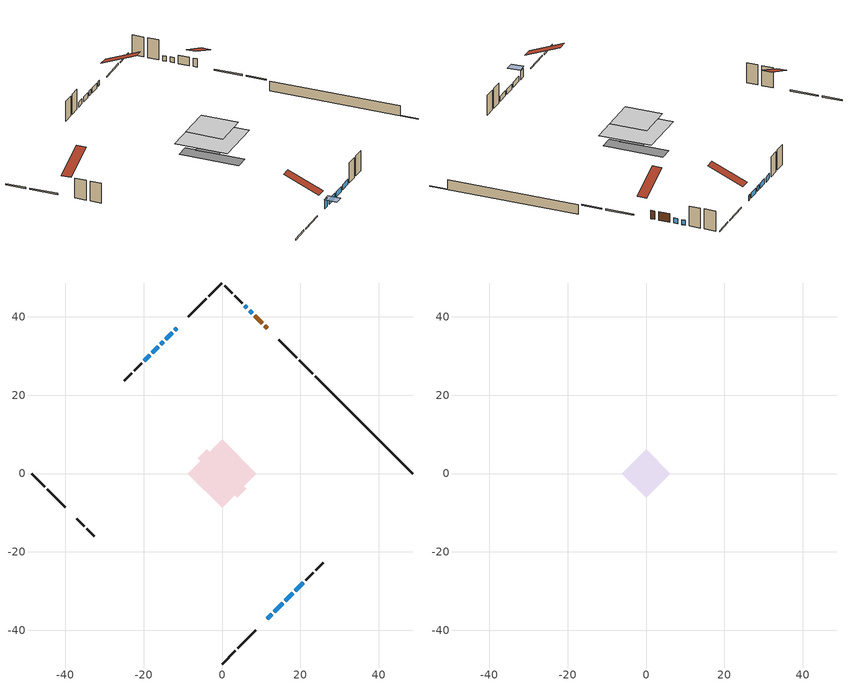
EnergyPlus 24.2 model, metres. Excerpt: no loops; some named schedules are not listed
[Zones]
conditioned space
 floor outside (Floor1 construction): -3.79,0 0,3.79 3.79,0 0,-3.79 z1.22
 floor adiabatic (AdiabaticFloorConstruction): -8.75,0 0,8.75 8.75,0 0,-8.75 z3.66
 floor foundation (Slab1 construction): -6.22,3.85 -3.85,6.22 6.22,-3.85 3.85,-6.22 z-1.16
 wall outside (RimJoist1 construction): 0,-48.65 3.35,-45.3 / -48.65,0 -45.3,-3.35 / 0,48.65 -3.35,45.3 / 23.12,25.53 19.77,28.88 z1.22:1.52
 wall outside (RimJoist2 construction): 4,-44.64 8.67,-39.98 / -44.64,-4 -39.98,-8.67 / -4,44.64 -8.67,39.98 / 19.11,29.53 14.45,34.2 z1.22:1.52
 wall outside (AdiabaticWallConstruction 1): 11.53,37.12 10.91,37.74 / 10.25,38.4 8.39,40.26 z1.22:3.25
 wall outside (AdiabaticWallConstruction): -11.59,37.06 -12.02,36.62 / -12.68,35.97 -14.34,34.3 / -15,33.65 -15.59,33.05 / 7.73,40.92 7.04,41.61 / -16.25,32.4 -17.83,30.82 / -18.49,30.16 -19.83,28.81 / 13.32,-35.32 15.55,-33.09 / 16.21,-32.44 18.08,-30.57 / 18.74,-29.91 20.73,-27.92 / 6.38,42.27 5.77,42.88 z1.22:2.44; 11.59,-37.06 12.67,-35.98 z1.22:3.3
 wall outside (Wall1 construction): 21.39,-27.26 23.27,-25.38 / -37.06,-11.59 -35.17,-13.47 / -20.49,28.16 -22.37,26.27 / 5.11,43.54 3.23,45.42 z1.22:6.1
 wall outside (Wall2 construction): 23.93,-24.72 25.84,-22.81 / -34.52,-14.13 -32.6,-16.04 / -23.03,25.62 -24.94,23.7 / 2.57,46.08 0.66,47.99 z1.22:6.1
 wall foundation (FoundationWall1 construction): 23.77,24.87,-1.16 23.77,24.87,1.22 45.63,3.02,1.22 45.63,3.02,-1.06 48.65,0,-1.06 48.65,0,-1.16
 window (WindowConstruction): -11.59,37.06 -12.02,36.63 z1.22:2.44
 window (WindowConstruction 7): -12.68,35.97 -14.34,34.3 z1.22:2.44
 window (WindowConstruction 8): -15,33.65 -15.59,33.06 z1.22:2.44
 window (WindowConstruction 9): 11.59,-37.06 12.67,-35.98 z1.22:3.3
 window (WindowConstruction 10): 7.73,40.92 7.04,41.61 z1.22:2.44
 window (WindowConstruction 1): -16.25,32.4 -17.83,30.82 z1.22:2.44
 window (WindowConstruction 2): -18.49,30.16 -19.83,28.81 z1.22:2.44
 window (WindowConstruction 3): 13.32,-35.32 15.55,-33.09 z1.22:2.44
 window (WindowConstruction 4): 16.21,-32.44 18.08,-30.57 z1.22:2.44
 window (WindowConstruction 5): 18.74,-29.91 20.73,-27.92 z1.22:2.44
 window (WindowConstruction 6): 6.38,42.27 5.77,42.88 z1.22:2.44
 door (Door): 11.53,37.12 10.91,37.74 z1.22:3.25
 door (Door 1): 10.25,38.4 8.39,40.26 z1.22:3.25
 ceiling adiabatic (AdiabaticFloorConstruction): 0,-8.75 8.75,0 0,8.75 -8.75,0 z3.66
attic - vented
 floor to conditioned space (Floor2 construction Reversed): -6.19,0 0,6.19 6.19,0 0,-6.19 z6.1
 roof outside (Roof1 construction): 10.93,-37.71,6.1 4.99,-31.77,9.6 3.38,-33.38,9.6 9.32,-39.32,6.1; -37.71,-10.93,6.1 -31.77,-4.99,9.6 -33.38,-3.38,9.6 -39.32,-9.32,6.1; -10.93,37.71,6.1 -4.99,31.77,9.6 -3.38,33.38,9.6 -9.32,39.32,6.1; 12.18,36.46,6.1 6.24,30.52,9.6 7.85,28.91,9.6 13.79,34.85,6.1
shading: 12.88,-35.77 11.38,-37.27 13.54,-39.43 15.04,-37.93 z3.6
[Building]
Building 1: Terrain=Suburbs
[Site:Location]
Montreal Intl AP_QC: Latitude {deg}=45.47; Longitude {deg}=-73.74; Time Zone {hr}=-5; Elevation {m}=36; Keep Site Location Information=Yes
[Site:GroundTemperature:Shallow]
2.07863, -0.316383, -0.508184, 0.628371, 5.19101, 9.73239, 13.6695, 16.1636, 16.3755, 14.347, 10.5102, 6.10817
[Site:WaterMainsTemperature]
Calculation Method=Schedule; Temperature Schedule=mains temperature schedule
[Material] Roughness=Rough; Thermal Absorptance=0.9
Name | Thickness {m} | Conductivity {W/m-K} | Density {kg/m3} | Specific Heat {J/kg-K} | Solar Absorptance | Visible Absorptance
asphalt or fiberglass shingles | 0.00635 | 0.162714 | 1121.4 | 1465.45 | 0.4 | 0.4
ceiling loosefill ins | 0.169333 | 0.0480833 | 16.02 | 1046.75 | 0.7 | 0.7
ceiling stud and cavity | 0.1397 | 0.515167 | 65.682 | 1177.47 | 0.7 | 0.7
concrete 4.0 in. | 0.1016 | 1.803125 | 2242.8 | 837.4 | 0.7 | 0.7
concrete 8.0 in. | 0.2032 | 1.803125 | 2242.8 | 837.4 | 0.7 | 0.7
door material | 0.04445 | 0.053851 | 512.64 | 1214.23 | 0.7 | 0.7
door material 1 | 0.04445 | 0.188738 | 512.64 | 1214.23 | 0.7 | 0.7
exterior vertical ins | 0.0457286 | 0.029427 | 32.04 | 1214.23 | 0.7 | 0.7
floor covering | 0.0127 | 0.0433444 | 54.468 | 1339.84 | 0.6 | 0.6
floor rigid ins | 0.103632 | 0.029427 | 32.04 | 1214.23 | 0.7 | 0.7
floor rigid ins 1; wall rigid ins 1 | 0.512978 | 0.029427 | 32.04 | 1214.23 | 0.7 | 0.7
floor stud and cavity | 0.1397 | 0.15957 | 92.3553 | 1139.71 | 0.7 | 0.7
floor stud and cavity 1 | 0.1397 | 1.75129 | 37.0049 | 1207.88 | 0.7 | 0.7
furniture material conditioned space 1 | 0.1524 | 0.115458 | 640.8 | 1214.23 | 0.6 | 0.6
gypsum board | 0.0127 | 0.160291 | 801 | 837.4 | 0.6 | 0.6
gypsum board 1 | 0.0127 | 0.160291 | 801 | 837.4 | 0.7 | 0.7
osb sheathing 0.5 in. | 0.0127 | 0.115458 | 512.64 | 1214.23 | 0.7 | 0.7
osb sheathing 0.75 in. | 0.01905 | 0.115458 | 512.64 | 1214.23 | 0.7 | 0.7
osb sheathing 2.0 in. | 0.0508 | 0.115458 | 512.64 | 1214.23 | 0.7 | 0.7
rim joist rigid ins; wall rigid ins | 0.051816 | 0.029427 | 32.04 | 1214.23 | 0.7 | 0.7
rim joist stud and cavity | 0.0508 | 0.0370071 | 125.044 | 1163.47 | 0.6 | 0.6
wall stud and cavity | 0.1397 | 0.142185 | 139.0536 | 1170.24 | 0.7 | 0.7
wall stud and cavity 1 | 0.1397 | 0.139191 | 139.0536 | 1170.24 | 0.7 | 0.7
wall stud and cavity 2 | 0.0889 | 0.380278 | 52.3479 | 1209.89 | 0.7 | 0.7
wall stud and cavity 3 | 0.0889 | 0.391764 | 83.0341 | 1211.67 | 0.7 | 0.7
wood siding | 0.0254 | 0.102417 | 544.68 | 1172.36 | 0.4 | 0.4
wood siding 1; wood siding 2; wood siding 3 | 0.0254 | 0.102417 | 544.68 | 1172.36 | 0.7 | 0.7
[WindowMaterial:SimpleGlazingSystem]
Name | U-Factor {W/m2-K} | Solar Heat Gain Coefficient
WindowMaterial | 5.97666 | 0.58
WindowMaterial 1 | 3.78609 | 0.7
WindowMaterial 10 | 4.584985 | 0.66
WindowMaterial 2 | 3.85934 | 0.7
WindowMaterial 3 | 3.96949 | 0.69
WindowMaterial 4 | 3.91555 | 0.7
WindowMaterial 5 | 3.9059 | 0.7
WindowMaterial 6 | 4.34424 | 0.67
WindowMaterial 7 | 3.7594 | 0.71
WindowMaterial 8 | 5.68481 | 0.6
WindowMaterial 9 | 3.92463 | 0.7
[Construction]
AdiabaticFloorConstruction: floor stud and cavity 1, floor rigid ins 1, osb sheathing 0.75 in., floor covering
AdiabaticWallConstruction: wood siding 2, wall rigid ins 1, wall stud and cavity 2, gypsum board
AdiabaticWallConstruction 1: wood siding 3, wall rigid ins 1, wall stud and cavity 2, gypsum board
Door: door material
Door 1: door material 1
Floor1 construction: floor stud and cavity, floor rigid ins, osb sheathing 0.75 in., floor covering
Floor2 construction Reversed: gypsum board, ceiling stud and cavity, ceiling loosefill ins
FoundationWall1 construction: concrete 8.0 in., gypsum board 1
furniture construction conditioned space 1: furniture material conditioned space 1
PartitionWallConstruction: gypsum board, wall stud and cavity 3, gypsum board
RimJoist1 construction; RimJoist2 construction: wood siding 1, rim joist rigid ins, osb sheathing 2.0 in., rim joist stud and cavity
Roof1 construction: asphalt or fiberglass shingles
Slab1 construction: concrete 4.0 in.
Wall1 construction: wood siding, wall rigid ins, osb sheathing 0.5 in., wall stud and cavity, gypsum board
Wall2 construction: wood siding, wall rigid ins, osb sheathing 0.5 in., wall stud and cavity 1, gypsum board
WindowConstruction: WindowMaterial
WindowConstruction 1: WindowMaterial 1
WindowConstruction 10: WindowMaterial 10
WindowConstruction 2: WindowMaterial 2
WindowConstruction 3: WindowMaterial 3
WindowConstruction 4: WindowMaterial 4
WindowConstruction 5: WindowMaterial 5
WindowConstruction 6: WindowMaterial 6
WindowConstruction 7: WindowMaterial 7
WindowConstruction 8: WindowMaterial 8
WindowConstruction 9: WindowMaterial 9
[Zone] Multiplier=1; Part of Total Floor Area=Yes
Name | Volume {m3}
attic - vented | 42.9332
conditioned space | 529.3
[Space]
Name | Zone | Volume {m3}
attic - vented 1 | attic - vented | 42.9332
conditioned space 1 | conditioned space | 529.3
[ZoneInfiltration:EffectiveLeakageArea]
infil attic - vented 1: Zone or Space=attic - vented 1; Schedule=Always On Discrete; Effective Air Leakage Area {cm2}=3062; Stack Coefficient=0.000243559; Wind Coefficient=1.05444e-05
[ZoneMixing]
whole house fan mix: Zone or Space=attic - vented; Schedule=Always On Continuous; Design Flow Rate Calculation Method=Flow/Zone; Design Flow Rate {m3/s}=0; Source Zone or Space=conditioned space
[SurfaceProperty:ExposedFoundationPerimeter]
Slab1: Exposed Perimeter Calculation Method=TotalExposedPerimeter; Total Exposed Perimeter {m}=35.174
[InternalMass] Zone or ZoneList=conditioned space; Space or SpaceList=conditioned space 1
Name | Construction | Surface Area {m2}
furniture mass conditioned space 1 | furniture construction conditioned space 1 | 91.8598
partition wall mass | PartitionWallConstruction | 229.65
[Lights]
interior lighting: Zone or ZoneList or Space or SpaceList=conditioned space 1; Schedule=interior lighting schedule; Design Level Calculation Method=LightingLevel; Lighting Level {W}=343.2; Return Air Fraction=0; Fraction Radiant=0.6; Fraction Visible=0.2; Fraction Replaceable=1
[People]
occupants: Zone or ZoneList or Space or SpaceList=conditioned space 1; Number of People Schedule=occupants schedule; Number of People Calculation Method=People; Number of People=3; Fraction Radiant=0.314171; Sensible Heat Fraction=0.56303; Activity Level Schedule=occupants activity schedule; Carbon Dioxide Generation Rate {m3/s-W}=0; Enable ASHRAE 55 Comfort Warnings=No; Mean Radiant Temperature Calculation Type=EnclosureAveraged
[ElectricEquipment] Zone or ZoneList or Space or SpaceList=conditioned space 1; Design Level Calculation Method=EquipmentLevel
Name | Schedule | Design Level {W} | Fraction Latent | Fraction Radiant | Fraction Lost
clothes dryer | clothes dryer schedule | 140.772 | 0.015 | 0.081 | 0.85
clothes washer | clothes washer schedule | 32.1985 | 0.03 | 0.162 | 0.7
cooking range | cooking range schedule | 215.147 | 0.08 | 0.432 | 0.2
dishwasher | dishwasher schedule | 66.8632 | 0.3 | 0.18 | 0.4
fridge | fridge schedule | 72.9452 | 0 | 0.6 | 0
mech vent bath fan 0 | mech vent bath fan 0 schedule | 50.2 | 0 | 0 | 1
mech vent bath fan 1 | mech vent bath fan 1 schedule | 50.2 | 0 | 0 | 1
mech vent bath fan 2 | mech vent bath fan 2 schedule | 50.2 | 0 | 0 | 1
mech vent house fan | mech vent house fan schedule | 12.6667 | 0 | 0 | 1
mech vent house fan cfis | mech vent house fan cfis schedule | 0 | 0 | 0 | 0
mech vent range fan 0 | mech vent range fan 0 schedule | 57 | 0 | 0 | 1
misc plug loads | misc plug loads schedule | 494.7 | 0.045 | 0.513 | 0.1
whole house fan | Always On Discrete | 0 | 0 | 0 | 1
[OtherEquipment] Zone or ZoneList or Space or SpaceList=conditioned space 1; Design Level Calculation Method=EquipmentLevel
Name | Fuel Type | Schedule | Design Level {W} | Fraction Latent | Fraction Radiant | Fraction Lost
clothes dryer 1 | Electricity | clothes dryer schedule | 0 | 0.015 | 0.081 | 0.85
cooking range 1 | Electricity | cooking range schedule | 0 | 0.08 | 0.432 | 0.2
general water use latent | None | general water use schedule | 62.594 | 1 | 0 | 0
general water use sensible | None | general water use schedule | -61.6891 | 0 | 0.6 | 0
mech vent house fan latent load | None | Always On Discrete | 0 | 1 | 0 | 0
mech vent house fan sensible load | None | Always On Discrete | 0 | 0 | 0 | 0
water heater energy adjustment1 | Electricity | Always On Discrete | 0.01 | 0 | 0 | 1
[ZoneInfiltration:DesignFlowRate] Zone or ZoneList or Space or SpaceList=conditioned space 1; Schedule=Always On Discrete; Design Flow Rate Calculation Method=Flow/Zone; Design Flow Rate {m3/s}=0
infil flow; natural vent flow; whole house fan flow
[Foundation:Kiva]
Foundation Kiva 1: Initial Indoor Air Temperature {C}=18; Wall Height Above Grade {m}=1.21999; Wall Depth Below Slab {m}=0.2032; Custom Block Material Name 1=exterior vertical ins; Custom Block Depth 1 {m}=2.38; Custom Block X Position 1 {m}=0.2159; Custom Block Z Position 1 {m}=0
[Foundation:Kiva:Settings]
Soil Conductivity {W/m-K}=0.849921; Soil Density {kg/m3}=1842.3; Soil Specific Heat {J/kg-K}=418.7; Ground Solar Absorptivity=0.9; Ground Thermal Absorptivity=0.9; Ground Surface Roughness {m}=0.03; Far-Field Width {m}=40; Deep-Ground Boundary Condition=ZeroFlux; Deep-Ground Depth {m}=40; Minimum Cell Dimension {m}=0.2; Maximum Cell Growth Coefficient=3; Simulation Timestep=Timestep
[Exterior:Lights]
exterior lighting: Schedule=exterior lighting schedule; Design Level {W}=75.6
[Schedule:Constant]
Name | Hourly Value
Always On Continuous; mech vent house fan schedule; mech vent house fan cfis schedule; Always On Discrete | 1
occupants activity schedule | 117.228
fridge schedule | 0
[Schedule:Week:Daily]
interior lighting schedule Week Rule - Jan1-Jan27: interior lighting schedule day, interior lighting schedule day, interior lighting schedule day, interior lighting schedule day, interior lighting schedule day, interior lighting schedule day, interior lighting schedule day, interior lighting schedule default day, interior lighting schedule default day, interior lighting schedule default day, interior lighting schedule default day, interior lighting schedule default day
interior lighting schedule Week Rule - Jan28-Feb3: interior lighting schedule day, interior lighting schedule day, interior lighting schedule day, interior lighting schedule day, interior lighting schedule day 1, interior lighting schedule day 1, interior lighting schedule day 1, interior lighting schedule default day, interior lighting schedule default day, interior lighting schedule default day, interior lighting schedule default day, interior lighting schedule default day
interior lighting schedule Week Rule - Feb4-Feb24: interior lighting schedule day 1, interior lighting schedule day 1, interior lighting schedule day 1, interior lighting schedule day 1, interior lighting schedule day 1, interior lighting schedule day 1, interior lighting schedule day 1, interior lighting schedule default day, interior lighting schedule default day, interior lighting schedule default day, interior lighting schedule default day, interior lighting schedule default day
interior lighting schedule Week Rule - Feb25-Mar3: interior lighting schedule day 1, interior lighting schedule day 1, interior lighting schedule day 1, interior lighting schedule day 1, interior lighting schedule day 2, interior lighting schedule day 2, interior lighting schedule day 2, interior lighting schedule default day, interior lighting schedule default day, interior lighting schedule default day, interior lighting schedule default day, interior lighting schedule default day
interior lighting schedule Week Rule - Mar4-Mar31: interior lighting schedule day 2, interior lighting schedule day 2, interior lighting schedule day 2, interior lighting schedule day 2, interior lighting schedule day 2, interior lighting schedule day 2, interior lighting schedule day 2, interior lighting schedule default day, interior lighting schedule default day, interior lighting schedule default day, interior lighting schedule default day, interior lighting schedule default day
interior lighting schedule Week Rule - Apr1-Apr28: interior lighting schedule day 3, interior lighting schedule day 3, interior lighting schedule day 3, interior lighting schedule day 3, interior lighting schedule day 3, interior lighting schedule day 3, interior lighting schedule day 3, interior lighting schedule default day, interior lighting schedule default day, interior lighting schedule default day, interior lighting schedule default day, interior lighting schedule default day
interior lighting schedule Week Rule - Apr29-May5: interior lighting schedule day 3, interior lighting schedule day 3, interior lighting schedule day 4, interior lighting schedule day 4, interior lighting schedule day 4, interior lighting schedule day 4, interior lighting schedule day 4, interior lighting schedule default day, interior lighting schedule default day, interior lighting schedule default day, interior lighting schedule default day, interior lighting schedule default day
interior lighting schedule Week Rule - May6-May26: interior lighting schedule day 4, interior lighting schedule day 4, interior lighting schedule day 4, interior lighting schedule day 4, interior lighting schedule day 4, interior lighting schedule day 4, interior lighting schedule day 4, interior lighting schedule default day, interior lighting schedule default day, interior lighting schedule default day, interior lighting schedule default day, interior lighting schedule default day
interior lighting schedule Week Rule - May27-Jun2: interior lighting schedule day 4, interior lighting schedule day 4, interior lighting schedule day 4, interior lighting schedule day 4, interior lighting schedule day 4, interior lighting schedule day 5, interior lighting schedule day 5, interior lighting schedule default day, interior lighting schedule default day, interior lighting schedule default day, interior lighting schedule default day, interior lighting schedule default day
interior lighting schedule Week Rule - Jun3-Jun30: interior lighting schedule day 5, interior lighting schedule day 5, interior lighting schedule day 5, interior lighting schedule day 5, interior lighting schedule day 5, interior lighting schedule day 5, interior lighting schedule day 5, interior lighting schedule default day, interior lighting schedule default day, interior lighting schedule default day, interior lighting schedule default day, interior lighting schedule default day
interior lighting schedule Week Rule - Jul1-Jul28: interior lighting schedule day 6, interior lighting schedule day 6, interior lighting schedule day 6, interior lighting schedule day 6, interior lighting schedule day 6, interior lighting schedule day 6, interior lighting schedule day 6, interior lighting schedule default day, interior lighting schedule default day, interior lighting schedule default day, interior lighting schedule default day, interior lighting schedule default day
interior lighting schedule Week Rule - Jul29-Aug4: interior lighting schedule day 6, interior lighting schedule day 6, interior lighting schedule day 6, interior lighting schedule day 7, interior lighting schedule day 7, interior lighting schedule day 7, interior lighting schedule day 7, interior lighting schedule default day, interior lighting schedule default day, interior lighting schedule default day, interior lighting schedule default day, interior lighting schedule default day
interior lighting schedule Week Rule - Aug5-Aug25: interior lighting schedule day 7, interior lighting schedule day 7, interior lighting schedule day 7, interior lighting schedule day 7, interior lighting schedule day 7, interior lighting schedule day 7, interior lighting schedule day 7, interior lighting schedule default day, interior lighting schedule default day, interior lighting schedule default day, interior lighting schedule default day, interior lighting schedule default day
interior lighting schedule Week Rule - Aug26-Sep1: interior lighting schedule day 7, interior lighting schedule day 7, interior lighting schedule day 7, interior lighting schedule day 7, interior lighting schedule day 7, interior lighting schedule day 7, interior lighting schedule day 8, interior lighting schedule default day, interior lighting schedule default day, interior lighting schedule default day, interior lighting schedule default day, interior lighting schedule default day
interior lighting schedule Week Rule - Sep2-Sep29: interior lighting schedule day 8, interior lighting schedule day 8, interior lighting schedule day 8, interior lighting schedule day 8, interior lighting schedule day 8, interior lighting schedule day 8, interior lighting schedule day 8, interior lighting schedule default day, interior lighting schedule default day, interior lighting schedule default day, interior lighting schedule default day, interior lighting schedule default day
interior lighting schedule Week Rule - Sep30-Oct6: interior lighting schedule day 8, interior lighting schedule day 9, interior lighting schedule day 9, interior lighting schedule day 9, interior lighting schedule day 9, interior lighting schedule day 9, interior lighting schedule day 9, interior lighting schedule default day, interior lighting schedule default day, interior lighting schedule default day, interior lighting schedule default day, interior lighting schedule default day
interior lighting schedule Week Rule - Oct7-Oct27: interior lighting schedule day 9, interior lighting schedule day 9, interior lighting schedule day 9, interior lighting schedule day 9, interior lighting schedule day 9, interior lighting schedule day 9, interior lighting schedule day 9, interior lighting schedule default day, interior lighting schedule default day, interior lighting schedule default day, interior lighting schedule default day, interior lighting schedule default day
interior lighting schedule Week Rule - Oct28-Nov3: interior lighting schedule day 9, interior lighting schedule day 9, interior lighting schedule day 9, interior lighting schedule day 9, interior lighting schedule day 10, interior lighting schedule day 10, interior lighting schedule day 10, interior lighting schedule default day, interior lighting schedule default day, interior lighting schedule default day, interior lighting schedule default day, interior lighting schedule default day
interior lighting schedule Week Rule - Nov4-Nov24: interior lighting schedule day 10, interior lighting schedule day 10, interior lighting schedule day 10, interior lighting schedule day 10, interior lighting schedule day 10, interior lighting schedule day 10, interior lighting schedule day 10, interior lighting schedule default day, interior lighting schedule default day, interior lighting schedule default day, interior lighting schedule default day, interior lighting schedule default day
interior lighting schedule Week Rule - Nov25-Dec1: interior lighting schedule day 10, interior lighting schedule day 10, interior lighting schedule day 10, interior lighting schedule day 10, interior lighting schedule day 10, interior lighting schedule day 10, interior lighting schedule day 11, interior lighting schedule default day, interior lighting schedule default day, interior lighting schedule default day, interior lighting schedule default day, interior lighting schedule default day
interior lighting schedule Week Rule - Dec2-Dec31: interior lighting schedule day 11, interior lighting schedule day 11, interior lighting schedule day 11, interior lighting schedule day 11, interior lighting schedule day 11, interior lighting schedule day 11, interior lighting schedule day 11, interior lighting schedule default day, interior lighting schedule default day, interior lighting schedule default day, interior lighting schedule default day, interior lighting schedule default day
occupants schedule Week Rule - Jan1-Dec31: occupants schedule day, occupants schedule day, occupants schedule day, occupants schedule day, occupants schedule day, occupants schedule day, occupants schedule day, occupants schedule default day, occupants schedule default day, occupants schedule default day, occupants schedule default day, occupants schedule default day
clothes dryer schedule Week Rule - Jan1-Dec31: clothes dryer schedule day, clothes dryer schedule day, clothes dryer schedule day, clothes dryer schedule day, clothes dryer schedule day, clothes dryer schedule day, clothes dryer schedule day, clothes dryer schedule default day, clothes dryer schedule default day, clothes dryer schedule default day, clothes dryer schedule default day, clothes dryer schedule default day
clothes washer schedule Week Rule - Jan1-Dec31: clothes washer schedule day, clothes washer schedule day, clothes washer schedule day, clothes washer schedule day, clothes washer schedule day, clothes washer schedule day, clothes washer schedule day, clothes washer schedule default day, clothes washer schedule default day, clothes washer schedule default day, clothes washer schedule default day, clothes washer schedule default day
cooking range schedule Week Rule - Jan1-Dec31: cooking range schedule day, cooking range schedule day, cooking range schedule day, cooking range schedule day, cooking range schedule day, cooking range schedule day, cooking range schedule day, cooking range schedule default day, cooking range schedule default day, cooking range schedule default day, cooking range schedule default day, cooking range schedule default day
dishwasher schedule Week Rule - Jan1-Dec31: dishwasher schedule day, dishwasher schedule day, dishwasher schedule day, dishwasher schedule day, dishwasher schedule day, dishwasher schedule day, dishwasher schedule day, dishwasher schedule default day, dishwasher schedule default day, dishwasher schedule default day, dishwasher schedule default day, dishwasher schedule default day
mech vent bath fan 0 schedule Week Rule - Jan1-Dec31: mech vent bath fan 0 schedule day, mech vent bath fan 0 schedule day, mech vent bath fan 0 schedule day, mech vent bath fan 0 schedule day, mech vent bath fan 0 schedule day, mech vent bath fan 0 schedule day, mech vent bath fan 0 schedule day, mech vent bath fan 0 schedule default day, mech vent bath fan 0 schedule default day, mech vent bath fan 0 schedule default day, mech vent bath fan 0 schedule default day, mech vent bath fan 0 schedule default day
mech vent bath fan 1 schedule Week Rule - Jan1-Dec31: mech vent bath fan 1 schedule day, mech vent bath fan 1 schedule day, mech vent bath fan 1 schedule day, mech vent bath fan 1 schedule day, mech vent bath fan 1 schedule day, mech vent bath fan 1 schedule day, mech vent bath fan 1 schedule day, mech vent bath fan 1 schedule default day, mech vent bath fan 1 schedule default day, mech vent bath fan 1 schedule default day, mech vent bath fan 1 schedule default day, mech vent bath fan 1 schedule default day
mech vent bath fan 2 schedule Week Rule - Jan1-Dec31: mech vent bath fan 2 schedule day, mech vent bath fan 2 schedule day, mech vent bath fan 2 schedule day, mech vent bath fan 2 schedule day, mech vent bath fan 2 schedule day, mech vent bath fan 2 schedule day, mech vent bath fan 2 schedule day, mech vent bath fan 2 schedule default day, mech vent bath fan 2 schedule default day, mech vent bath fan 2 schedule default day, mech vent bath fan 2 schedule default day, mech vent bath fan 2 schedule default day
mech vent range fan 0 schedule Week Rule - Jan1-Dec31: mech vent range fan 0 schedule day, mech vent range fan 0 schedule day, mech vent range fan 0 schedule day, mech vent range fan 0 schedule day, mech vent range fan 0 schedule day, mech vent range fan 0 schedule day, mech vent range fan 0 schedule day, mech vent range fan 0 schedule default day, mech vent range fan 0 schedule default day, mech vent range fan 0 schedule default day, mech vent range fan 0 schedule default day, mech vent range fan 0 schedule default day
misc plug loads schedule Week Rule - Jan1-Dec31: misc plug loads schedule day, misc plug loads schedule day, misc plug loads schedule day, misc plug loads schedule day, misc plug loads schedule day, misc plug loads schedule day, misc plug loads schedule day, misc plug loads schedule default day, misc plug loads schedule default day, misc plug loads schedule default day, misc plug loads schedule default day, misc plug loads schedule default day
general water use schedule Week Rule - Jan1-Dec31: general water use schedule day, general water use schedule day, general water use schedule day, general water use schedule day, general water use schedule day, general water use schedule day, general water use schedule day, general water use schedule default day, general water use schedule default day, general water use schedule default day, general water use schedule default day, general water use schedule default day
exterior lighting schedule Week Rule - Jan1-Jan27: exterior lighting schedule day, exterior lighting schedule day, exterior lighting schedule day, exterior lighting schedule day, exterior lighting schedule day, exterior lighting schedule day, exterior lighting schedule day, exterior lighting schedule default day, exterior lighting schedule default day, exterior lighting schedule default day, exterior lighting schedule default day, exterior lighting schedule default day
exterior lighting schedule Week Rule - Jan28-Feb3: exterior lighting schedule day, exterior lighting schedule day, exterior lighting schedule day, exterior lighting schedule day, exterior lighting schedule day 1, exterior lighting schedule day 1, exterior lighting schedule day 1, exterior lighting schedule default day, exterior lighting schedule default day, exterior lighting schedule default day, exterior lighting schedule default day, exterior lighting schedule default day
exterior lighting schedule Week Rule - Feb4-Feb24: exterior lighting schedule day 1, exterior lighting schedule day 1, exterior lighting schedule day 1, exterior lighting schedule day 1, exterior lighting schedule day 1, exterior lighting schedule day 1, exterior lighting schedule day 1, exterior lighting schedule default day, exterior lighting schedule default day, exterior lighting schedule default day, exterior lighting schedule default day, exterior lighting schedule default day
exterior lighting schedule Week Rule - Feb25-Mar3: exterior lighting schedule day 1, exterior lighting schedule day 1, exterior lighting schedule day 1, exterior lighting schedule day 1, exterior lighting schedule day 2, exterior lighting schedule day 2, exterior lighting schedule day 2, exterior lighting schedule default day, exterior lighting schedule default day, exterior lighting schedule default day, exterior lighting schedule default day, exterior lighting schedule default day
exterior lighting schedule Week Rule - Mar4-Mar31: exterior lighting schedule day 2, exterior lighting schedule day 2, exterior lighting schedule day 2, exterior lighting schedule day 2, exterior lighting schedule day 2, exterior lighting schedule day 2, exterior lighting schedule day 2, exterior lighting schedule default day, exterior lighting schedule default day, exterior lighting schedule default day, exterior lighting schedule default day, exterior lighting schedule default day
exterior lighting schedule Week Rule - Apr1-Apr28: exterior lighting schedule day 3, exterior lighting schedule day 3, exterior lighting schedule day 3, exterior lighting schedule day 3, exterior lighting schedule day 3, exterior lighting schedule day 3, exterior lighting schedule day 3, exterior lighting schedule default day, exterior lighting schedule default day, exterior lighting schedule default day, exterior lighting schedule default day, exterior lighting schedule default day
exterior lighting schedule Week Rule - Apr29-May5: exterior lighting schedule day 3, exterior lighting schedule day 3, exterior lighting schedule day 4, exterior lighting schedule day 4, exterior lighting schedule day 4, exterior lighting schedule day 4, exterior lighting schedule day 4, exterior lighting schedule default day, exterior lighting schedule default day, exterior lighting schedule default day, exterior lighting schedule default day, exterior lighting schedule default day
exterior lighting schedule Week Rule - May6-May26: exterior lighting schedule day 4, exterior lighting schedule day 4, exterior lighting schedule day 4, exterior lighting schedule day 4, exterior lighting schedule day 4, exterior lighting schedule day 4, exterior lighting schedule day 4, exterior lighting schedule default day, exterior lighting schedule default day, exterior lighting schedule default day, exterior lighting schedule default day, exterior lighting schedule default day
exterior lighting schedule Week Rule - May27-Jun2: exterior lighting schedule day 4, exterior lighting schedule day 4, exterior lighting schedule day 4, exterior lighting schedule day 4, exterior lighting schedule day 4, exterior lighting schedule day 5, exterior lighting schedule day 5, exterior lighting schedule default day, exterior lighting schedule default day, exterior lighting schedule default day, exterior lighting schedule default day, exterior lighting schedule default day
exterior lighting schedule Week Rule - Jun3-Jun30: exterior lighting schedule day 5, exterior lighting schedule day 5, exterior lighting schedule day 5, exterior lighting schedule day 5, exterior lighting schedule day 5, exterior lighting schedule day 5, exterior lighting schedule day 5, exterior lighting schedule default day, exterior lighting schedule default day, exterior lighting schedule default day, exterior lighting schedule default day, exterior lighting schedule default day
exterior lighting schedule Week Rule - Jul1-Jul28: exterior lighting schedule day 6, exterior lighting schedule day 6, exterior lighting schedule day 6, exterior lighting schedule day 6, exterior lighting schedule day 6, exterior lighting schedule day 6, exterior lighting schedule day 6, exterior lighting schedule default day, exterior lighting schedule default day, exterior lighting schedule default day, exterior lighting schedule default day, exterior lighting schedule default day
exterior lighting schedule Week Rule - Jul29-Aug4: exterior lighting schedule day 6, exterior lighting schedule day 6, exterior lighting schedule day 6, exterior lighting schedule day 7, exterior lighting schedule day 7, exterior lighting schedule day 7, exterior lighting schedule day 7, exterior lighting schedule default day, exterior lighting schedule default day, exterior lighting schedule default day, exterior lighting schedule default day, exterior lighting schedule default day
exterior lighting schedule Week Rule - Aug5-Aug25: exterior lighting schedule day 7, exterior lighting schedule day 7, exterior lighting schedule day 7, exterior lighting schedule day 7, exterior lighting schedule day 7, exterior lighting schedule day 7, exterior lighting schedule day 7, exterior lighting schedule default day, exterior lighting schedule default day, exterior lighting schedule default day, exterior lighting schedule default day, exterior lighting schedule default day
exterior lighting schedule Week Rule - Aug26-Sep1: exterior lighting schedule day 7, exterior lighting schedule day 7, exterior lighting schedule day 7, exterior lighting schedule day 7, exterior lighting schedule day 7, exterior lighting schedule day 7, exterior lighting schedule day 8, exterior lighting schedule default day, exterior lighting schedule default day, exterior lighting schedule default day, exterior lighting schedule default day, exterior lighting schedule default day
exterior lighting schedule Week Rule - Sep2-Sep29: exterior lighting schedule day 8, exterior lighting schedule day 8, exterior lighting schedule day 8, exterior lighting schedule day 8, exterior lighting schedule day 8, exterior lighting schedule day 8, exterior lighting schedule day 8, exterior lighting schedule default day, exterior lighting schedule default day, exterior lighting schedule default day, exterior lighting schedule default day, exterior lighting schedule default day
exterior lighting schedule Week Rule - Sep30-Oct6: exterior lighting schedule day 8, exterior lighting schedule day 9, exterior lighting schedule day 9, exterior lighting schedule day 9, exterior lighting schedule day 9, exterior lighting schedule day 9, exterior lighting schedule day 9, exterior lighting schedule default day, exterior lighting schedule default day, exterior lighting schedule default day, exterior lighting schedule default day, exterior lighting schedule default day
[Schedule:Year]
interior lighting schedule: interior lighting schedule Week Rule - Jan1-Jan27, 1, 1, 1, 27, interior lighting schedule Week Rule - Jan28-Feb3, 1, 28, 2, 3, interior lighting schedule Week Rule - Feb4-Feb24, 2, 4, 2, 24, interior lighting schedule Week Rule - Feb25-Mar3, 2, 25, 3, 3, interior lighting schedule Week Rule - Mar4-Mar31, 3, 4, 3, 31, interior lighting schedule Week Rule - Apr1-Apr28, 4, 1, 4, 28, interior lighting schedule Week Rule - Apr29-May5, 4, 29, 5, 5, interior lighting schedule Week Rule - May6-May26, 5, 6, 5, 26, interior lighting schedule Week Rule - May27-Jun2, 5, 27, 6, 2, interior lighting schedule Week Rule - Jun3-Jun30, 6, 3, 6, 30, interior lighting schedule Week Rule - Jul1-Jul28, 7, 1, 7, 28, interior lighting schedule Week Rule - Jul29-Aug4, 7, 29, 8, 4, interior lighting schedule Week Rule - Aug5-Aug25, 8, 5, 8, 25, interior lighting schedule Week Rule - Aug26-Sep1, 8, 26, 9, 1, interior lighting schedule Week Rule - Sep2-Sep29, 9, 2, 9, 29, interior lighting schedule Week Rule - Sep30-Oct6, 9, 30, 10, 6, interior lighting schedule Week Rule - Oct7-Oct27, 10, 7, 10, 27, interior lighting schedule Week Rule - Oct28-Nov3, 10, 28, 11, 3, interior lighting schedule Week Rule - Nov4-Nov24, 11, 4, 11, 24, interior lighting schedule Week Rule - Nov25-Dec1, 11, 25, 12, 1, interior lighting schedule Week Rule - Dec2-Dec31, 12, 2, 12, 31
occupants schedule: occupants schedule Week Rule - Jan1-Dec31, 1, 1, 12, 31
clothes dryer schedule: clothes dryer schedule Week Rule - Jan1-Dec31, 1, 1, 12, 31
clothes washer schedule: clothes washer schedule Week Rule - Jan1-Dec31, 1, 1, 12, 31
cooking range schedule: cooking range schedule Week Rule - Jan1-Dec31, 1, 1, 12, 31
dishwasher schedule: dishwasher schedule Week Rule - Jan1-Dec31, 1, 1, 12, 31
mech vent bath fan 0 schedule: mech vent bath fan 0 schedule Week Rule - Jan1-Dec31, 1, 1, 12, 31
mech vent bath fan 1 schedule: mech vent bath fan 1 schedule Week Rule - Jan1-Dec31, 1, 1, 12, 31
mech vent bath fan 2 schedule: mech vent bath fan 2 schedule Week Rule - Jan1-Dec31, 1, 1, 12, 31
mech vent range fan 0 schedule: mech vent range fan 0 schedule Week Rule - Jan1-Dec31, 1, 1, 12, 31
misc plug loads schedule: misc plug loads schedule Week Rule - Jan1-Dec31, 1, 1, 12, 31
general water use schedule: general water use schedule Week Rule - Jan1-Dec31, 1, 1, 12, 31
exterior lighting schedule: exterior lighting schedule Week Rule - Jan1-Jan27, 1, 1, 1, 27, exterior lighting schedule Week Rule - Jan28-Feb3, 1, 28, 2, 3, exterior lighting schedule Week Rule - Feb4-Feb24, 2, 4, 2, 24, exterior lighting schedule Week Rule - Feb25-Mar3, 2, 25, 3, 3, exterior lighting schedule Week Rule - Mar4-Mar31, 3, 4, 3, 31, exterior lighting schedule Week Rule - Apr1-Apr28, 4, 1, 4, 28, exterior lighting schedule Week Rule - Apr29-May5, 4, 29, 5, 5, exterior lighting schedule Week Rule - May6-May26, 5, 6, 5, 26, exterior lighting schedule Week Rule - May27-Jun2, 5, 27, 6, 2, exterior lighting schedule Week Rule - Jun3-Jun30, 6, 3, 6, 30, exterior lighting schedule Week Rule - Jul1-Jul28, 7, 1, 7, 28, exterior lighting schedule Week Rule - Jul29-Aug4, 7, 29, 8, 4, exterior lighting schedule Week Rule - Aug5-Aug25, 8, 5, 8, 25, exterior lighting schedule Week Rule - Aug26-Sep1, 8, 26, 9, 1, exterior lighting schedule Week Rule - Sep2-Sep29, 9, 2, 9, 29, exterior lighting schedule Week Rule - Sep30-Oct6, 9, 30, 10, 6, exterior lighting schedule Week Rule - Oct7-Oct27, 10, 7, 10, 27, exterior lighting schedule Week Rule - Oct28-Nov3, 10, 28, 11, 3, exterior lighting schedule Week Rule - Nov4-Nov24, 11, 4, 11, 24, exterior lighting schedule Week Rule - Nov25-Dec1, 11, 25, 12, 1, exterior lighting schedule Week Rule - Dec2-Dec31, 12, 2, 12, 31
[Schedule:Compact]
mains temperature schedule: Through: 01/01, For: AllDays, Until: 24:00, 6.56833, Through: 01/02, For: AllDays, Until: 24:00, 6.48722, Through: 01/03, For: AllDays, Until: 24:00, 6.40722, Through: 01/04, For: AllDays, Until: 24:00, 6.32889, Through: 01/05, For: AllDays, Until: 24:00, 6.25167, Through: 01/06, For: AllDays, Until: 24:00, 6.17611, Through: 01/07, For: AllDays, Until: 24:00, 6.10222, Through: 01/08, For: AllDays, Until: 24:00, 6.02944, Through: 01/09, For: AllDays, Until: 24:00, 5.95833, Through: 01/10, For: AllDays, Until: 24:00, 5.88889, Through: 01/11, For: AllDays, Until: 24:00, 5.82056, Through: 01/12, For: AllDays, Until: 24:00, 5.75444, Through: 01/13, For: AllDays, Until: 24:00, 5.68944, Through: 01/14, For: AllDays, Until: 24:00, 5.62611, Through: 01/15, For: AllDays, Until: 24:00, 5.56444, Through: 01/16, For: AllDays, Until: 24:00, 5.50444, Through: 01/17, For: AllDays, Until: 24:00, 5.44611, Through: 01/18, For: AllDays, Until: 24:00, 5.38944, Through: 01/19, For: AllDays, Until: 24:00, 5.33389, Through: 01/20, For: AllDays, Until: 24:00, 5.28111, Through: 01/21, For: AllDays, Until: 24:00, 5.22944, Through: 01/22, For: AllDays, Until: 24:00, 5.17944, Through: 01/23, For: AllDays, Until: 24:00, 5.13111, Through: 01/24, For: AllDays, Until: 24:00, 5.085, Through: 01/25, For: AllDays, Until: 24:00, 5.04056, Through: 01/26, For: AllDays, Until: 24:00, 4.99778, Through: 01/27, For: AllDays, Until: 24:00, 4.95667, Through: 01/28, For: AllDays, Until: 24:00, 4.91778, Through: 01/29, For: AllDays, Until: 24:00, 4.88056, Through: 01/30, For: AllDays, Until: 24:00, 4.845, Through: 01/31, For: AllDays, Until: 24:00, 4.81167, Through: 02/01, For: AllDays, Until: 24:00, 4.77944, Through: 02/02, For: AllDays, Until: 24:00, 4.75, Through: 02/03, For: AllDays, Until: 24:00, 4.72167, Through: 02/04, For: AllDays, Until: 24:00, 4.69611, Through: 02/05, For: AllDays, Until: 24:00, 4.67167, Through: 02/06, For: AllDays, Until: 24:00, 4.64944, Through: 02/07, For: AllDays, Until: 24:00, 4.62889, Through: 02/08, For: AllDays, Until: 24:00, 4.61056, Through: 02/09, For: AllDays, Until: 24:00, 4.59389, Through: 02/10, For: AllDays, Until: 24:00, 4.57944, Through: 02/11, For: AllDays, Until: 24:00, 4.56667, Through: 02/12, For: AllDays, Until: 24:00, 4.55611, Through: 02/13, For: AllDays, Until: 24:00, 4.54722, Through: 02/14, For: AllDays, Until: 24:00, 4.54056, Through: 02/15, For: AllDays, Until: 24:00, 4.53556, Through: 02/16, For: AllDays, Until: 24:00, 4.53278, Through: 02/17, For: AllDays, Until: 24:00, 4.53167, Through: 02/18, For: AllDays, Until: 24:00, 4.53278, Through: 02/19, For: AllDays, Until: 24:00, 4.53556, Through: 02/20, For: AllDays, Until: 24:00, 4.54056, Through: 02/21, For: AllDays, Until: 24:00, 4.54722, Through: 02/22, For: AllDays, Until: 24:00, 4.55611, Through: 02/23, For: AllDays, Until: 24:00, 4.56667, Through: 02/24, For: AllDays, Until: 24:00, 4.57944, Through: 02/25, For: AllDays, Until: 24:00, 4.59389, Through: 02/26, For: AllDays, Until: 24:00, 4.61056, Through: 02/27, For: AllDays, Until: 24:00, 4.62889, Through: 02/28, For: AllDays, Until: 24:00, 4.64889, Through: 03/01, For: AllDays, Until: 24:00, 4.67111, Through: 03/02, For: AllDays, Until: 24:00, 4.69556, Through: 03/03, For: AllDays, Until: 24:00, 4.72167, Through: 03/04, For: AllDays, Until: 24:00, 4.74944, Through: 03/05, For: AllDays, Until: 24:00, 4.77944, Through: 03/06, For: AllDays, Until: 24:00, 4.81111, Through: 03/07, For: AllDays, Until: 24:00, 4.84444, Through: 03/08, For: AllDays, Until: 24:00, 4.88, Through: 03/09, For: AllDays, Until: 24:00, 4.91722, Through: 03/10, For: AllDays, Until: 24:00, 4.95611, Through: 03/11, For: AllDays, Until: 24:00, 4.99722, Through: 03/12, For: AllDays, Until: 24:00, 5.04, Through: 03/13, For: AllDays, Until: 24:00, 5.08444, Through: 03/14, For: AllDays, Until: 24:00, 5.13056, Through: 03/15, For: AllDays, Until: 24:00, 5.17889, Through: 03/16, For: AllDays, Until: 24:00, 5.22833, Through: 03/17, For: AllDays, Until: 24:00, 5.28, Through: 03/18, For: AllDays, Until: 24:00, 5.33333, Through: 03/19, For: AllDays, Until: 24:00, 5.38833, Through: 03/20, For: AllDays, Until: 24:00, 5.445, Through: 03/21, For: AllDays, Until: 24:00, 5.50333, Through: 03/22, For: AllDays, Until: 24:00, 5.56333, Through: 03/23, For: AllDays, Until: 24:00, 5.625, Through: 03/24, For: AllDays, Until: 24:00, 5.68833, Through: 03/25, For: AllDays, Until: 24:00, 5.75333, Through: 03/26, For: AllDays, Until: 24:00, 5.81944, Through: 03/27, For: AllDays, Until: 24:00, 5.88778, Through: 03/28, For: AllDays, Until: 24:00, 5.95722, Through: 03/29, For: AllDays, Until: 24:00, 6.02833, Through: 03/30, For: AllDays, Until: 24:00, 6.10111, Through: 03/31, For: AllDays, Until: 24:00, 6.175, Through: 04/01, For: AllDays, Until: 24:00, 6.25056, Through: 04/02, For: AllDays, Until: 24:00, 6.32778, Through: 04/03, For: AllDays, Until: 24:00, 6.40611, Through: 04/04, For: AllDays, Until: 24:00, 6.48556, Through: 04/05, For: AllDays, Until: 24:00, 6.56722, Through: 04/06, For: AllDays, Until: 24:00, 6.64944, Through: 04/07, For: AllDays, Until: 24:00, 6.73333, Through: 04/08, For: AllDays, Until: 24:00, 6.81833, Through: 04/09, For: AllDays, Until: 24:00, 6.905, Through: 04/10, For: AllDays, Until: 24:00, 6.99278, Through: 04/11, For: AllDays, Until: 24:00, 7.08111, Through: 04/12, For: AllDays, Until: 24:00, 7.17167, Through: 04/13, For: AllDays, Until: 24:00, 7.26278, Through: 04/14, For: AllDays, Until: 24:00, 7.355, Through: 04/15, For: AllDays, Until: 24:00, 7.44833, Through: 04/16, For: AllDays, Until: 24:00, 7.54278, Through: 04/17, For: AllDays, Until: 24:00, 7.63889, Through: 04/18, For: AllDays, Until: 24:00, 7.735, Through: 04/19, For: AllDays, Until: 24:00, 7.83278, Through: 04/20, For: AllDays, Until: 24:00, 7.93167, Through: 04/21, For: AllDays, Until: 24:00, 8.03111, Through: 04/22, For: AllDays, Until: 24:00, 8.13167, Through: 04/23, For: AllDays, Until: 24:00, 8.23278, Through: 04/24, For: AllDays, Until: 24:00, 8.335, Through: 04/25, For: AllDays, Until: 24:00, 8.43778, Through: 04/26, For: AllDays, Until: 24:00, 8.54167, Through: 04/27, For: AllDays, Until: 24:00, 8.64611, Through: 04/28, For: AllDays, Until: 24:00, 8.75167, Through: 04/29, For: AllDays, Until: 24:00, 8.85778, Through: 04/30, For: AllDays, Until: 24:00, 8.96444, Through: 05/01, For: AllDays, Until: 24:00, 9.07167, Through: 05/02, For: AllDays, Until: 24:00, 9.17944, Through: 05/03, For: AllDays, Until: 24:00, 9.28778, Through: 05/04, For: AllDays, Until: 24:00, 9.39667, Through: 05/05, For: AllDays, Until: 24:00, 9.50667, Through: 05/06, For: AllDays, Until: 24:00, 9.61667, Through: 05/07, For: AllDays, Until: 24:00, 9.72667, Through: 05/08, For: AllDays, Until: 24:00, 9.83778, Through: 05/09, For: AllDays, Until: 24:00, 9.94889, Through: 05/10, For: AllDays, Until: 24:00, 10.0606, Through: 05/11, For: AllDays, Until: 24:00, 10.1722, Through: 05/12, For: AllDays, Until: 24:00, 10.2844, Through: 05/13, For: AllDays, Until: 24:00, 10.3967, Through: 05/14, For: AllDays, Until: 24:00, 10.5094, Through: 05/15, For: AllDays, Until: 24:00, 10.6222, Through: 05/16, For: AllDays, Until: 24:00, 10.735, Through: 05/17, For: AllDays, Until: 24:00, 10.8478, Through: 05/18, For: AllDays, Until: 24:00, 10.9611, Through: 05/19, For: AllDays, Until: 24:00, 11.0744, Through: 05/20, For: AllDays, Until: 24:00, 11.1872, Through: 05/21, For: AllDays, Until: 24:00, 11.3006, Through: 05/22, For: AllDays, Until: 24:00, 11.4133, Through: 05/23, For: AllDays, Until: 24:00, 11.5267, Through: 05/24, For: AllDays, Until: 24:00, 11.6394, Through: 05/25, For: AllDays, Until: 24:00, 11.7522, Through: 05/26, For: AllDays, Until: 24:00, 11.8644, Through: 05/27, For: AllDays, Until: 24:00, 11.9767, Through: 05/28, For: AllDays, Until: 24:00, 12.0889, Through: 05/29, For: AllDays, Until: 24:00, 12.2006, Through: 05/30, For: AllDays, Until: 24:00, 12.3122, Through: 05/31, For: AllDays, Until: 24:00, 12.4228, Through: 06/01, For: AllDays, Until: 24:00, 12.5339, Through: 06/02, For: AllDays, Until: 24:00, 12.6439, Through: 06/03, For: AllDays, Until: 24:00, 12.7539, Through: 06/04, For: AllDays, Until: 24:00, 12.8628, Through: 06/05, For: AllDays, Until: 24:00, 12.9717, Through: 06/06, For: AllDays, Until: 24:00, 13.08, Through: 06/07, For: AllDays, Until: 24:00, 13.1878, Through: 06/08, For: AllDays, Until: 24:00, 13.2944, Through: 06/09, For: AllDays, Until: 24:00, 13.4011, Through: 06/10, For: AllDays, Until: 24:00, 13.5067, Through: 06/11, For: AllDays, Until: 24:00, 13.6117, Through: 06/12, For: AllDays, Until: 24:00, 13.7156, Through: 06/13, For: AllDays, Until: 24:00, 13.8194, Through: 06/14, For: AllDays, Until: 24:00, 13.9222, Through: 06/15, For: AllDays, Until: 24:00, 14.0239, Through: 06/16, For: AllDays, Until: 24:00, 14.125, Through: 06/17, For: AllDays, Until: 24:00, 14.225, Through: 06/18, For: AllDays, Until: 24:00, 14.3239, Through: 06/19, For: AllDays, Until: 24:00, 14.4222, Through: 06/20, For: AllDays, Until: 24:00, 14.5194, Through: 06/21, For: AllDays, Until: 24:00, 14.6156, Through: 06/22, For: AllDays, Until: 24:00, 14.7106, Through: 06/23, For: AllDays, Until: 24:00, 14.805, Through: 06/24, For: AllDays, Until: 24:00, 14.8978, Through: 06/25, For: AllDays, Until: 24:00, 14.9894, Through: 06/26, For: AllDays, Until: 24:00, 15.0806, Through: 06/27, For: AllDays, Until: 24:00, 15.17, Through: 06/28, For: AllDays, Until: 24:00, 15.2583, Through: 06/29, For: AllDays, Until: 24:00, 15.3456, Through: 06/30, For: AllDays, Until: 24:00, 15.4311, Through: 07/01, For: AllDays, Until: 24:00, 15.5161, Through: 07/02, For: AllDays, Until: 24:00, 15.5989, Through: 07/03, For: AllDays, Until: 24:00, 15.6811, Through: 07/04, For: AllDays, Until: 24:00, 15.7617, Through: 07/05, For: AllDays, Until: 24:00, 15.8411, Through: 07/06, For: AllDays, Until: 24:00, 15.9189, Through: 07/07, For: AllDays, Until: 24:00, 15.995, Through: 07/08, For: AllDays, Until: 24:00, 16.07, Through: 07/09, For: AllDays, Until: 24:00, 16.1433, Through: 07/10, For: AllDays, Until: 24:00, 16.2156, Through: 07/11, For: AllDays, Until: 24:00, 16.2861, Through: 07/12, For: AllDays, Until: 24:00, 16.355, Through: 07/13, For: AllDays, Until: 24:00, 16.4222, Through: 07/14, For: AllDays, Until: 24:00, 16.4878, Through: 07/15, For: AllDays, Until: 24:00, 16.5522, Through: 07/16, For: AllDays, Until: 24:00, 16.615, Through: 07/17, For: AllDays, Until: 24:00, 16.6756, Through: 07/18, For: AllDays, Until: 24:00, 16.735, Through: 07/19, For: AllDays, Until: 24:00, 16.7928, Through: 07/20, For: AllDays, Until: 24:00, 16.8489, Through: 07/21, For: AllDays, Until: 24:00, 16.9028, Through: 07/22, For: AllDays, Until: 24:00, 16.9556, Through: 07/23, For: AllDays, Until: 24:00, 17.0061, Through: 07/24, For: AllDays, Until: 24:00, 17.0556, Through: 07/25, For: AllDays, Until: 24:00, 17.1028, Through: 07/26, For: AllDays, Until: 24:00, 17.1483, Through: 07/27, For: AllDays, Until: 24:00, 17.1917, Through: 07/28, For: AllDays, Until: 24:00, 17.2339, Through: 07/29, For: AllDays, Until: 24:00, 17.2739, Through: 07/30, For: AllDays, Until: 24:00, 17.3122, Through: 07/31, For: AllDays, Until: 24:00, 17.3489, Through: 08/01, For: AllDays, Until: 24:00, 17.3833, Through: 08/02, For: AllDays, Until: 24:00, 17.4161, Through: 08/03, For: AllDays, Until: 24:00, 17.4467, Through: 08/04, For: AllDays, Until: 24:00, 17.4761, Through: 08/05, For: AllDays, Until: 24:00, 17.5028, Through: 08/06, For: AllDays, Until: 24:00, 17.5283, Through: 08/07, For: AllDays, Until: 24:00, 17.5517, Through: 08/08, For: AllDays, Until: 24:00, 17.5728, Through: 08/09, For: AllDays, Until: 24:00, 17.5922, Through: 08/10, For: AllDays, Until: 24:00, 17.61, Through: 08/11, For: AllDays, Until: 24:00, 17.6256, Through: 08/12, For: AllDays, Until: 24:00, 17.6394, Through: 08/13, For: AllDays, Until: 24:00, 17.6511, Through: 08/14, For: AllDays, Until: 24:00, 17.6611, Through: 08/15, For: AllDays, Until: 24:00, 17.6689, Through: 08/16, For: AllDays, Until: 24:00, 17.675, Through: 08/17, For: AllDays, Until: 24:00, 17.6789, Through: 08/18, For: AllDays, Until: 24:00, 17.6811, Through: 08/19, For: AllDays, Until: 24:00, 17.6811, Through: 08/20, For: AllDays, Until: 24:00, 17.6794, Through: 08/21, For: AllDays, Until: 24:00, 17.6756, Through: 08/22, For: AllDays, Until: 24:00, 17.67, Through: 08/23, For: AllDays, Until: 24:00, 17.6622, Through: 08/24, For: AllDays, Until: 24:00, 17.6528, Through: 08/25, For: AllDays, Until: 24:00, 17.6411, Through: 08/26, For: AllDays, Until: 24:00, 17.6278, Through: 08/27, For: AllDays, Until: 24:00, 17.6122, Through: 08/28, For: AllDays, Until: 24:00, 17.595, Through: 08/29, For: AllDays, Until: 24:00, 17.5756, Through: 08/30, For: AllDays, Until: 24:00, 17.5544, Through: 08/31, For: AllDays, Until: 24:00, 17.5311, Through: 09/01, For: AllDays, Until: 24:00, 17.5061, Through: 09/02, For: AllDays, Until: 24:00, 17.4794, Through: 09/03, For: AllDays, Until: 24:00, 17.4506, Through: 09/04, For: AllDays, Until: 24:00, 17.42, Through: 09/05, For: AllDays, Until: 24:00, 17.3878, Through: 09/06, For: AllDays, Until: 24:00, 17.3533, Through: 09/07, For: AllDays, Until: 24:00, 17.3172, Through: 09/08, For: AllDays, Until: 24:00, 17.2789, Through: 09/09, For: AllDays, Until: 24:00, 17.2389, Through: 09/10, For: AllDays, Until: 24:00, 17.1972, Through: 09/11, For: AllDays, Until: 24:00, 17.1539, Through: 09/12, For: AllDays, Until: 24:00, 17.1083, Through: 09/13, For: AllDays, Until: 24:00, 17.0617, Through: 09/14, For: AllDays, Until: 24:00, 17.0128, Through: 09/15, For: AllDays, Until: 24:00, 16.9622, Through: 09/16, For: AllDays, Until: 24:00, 16.9094, Through: 09/17, For: AllDays, Until: 24:00, 16.8556, Through: 09/18, For: AllDays, Until: 24:00, 16.8, Through: 09/19, For: AllDays, Until: 24:00, 16.7422, Through: 09/20, For: AllDays, Until: 24:00, 16.6833, Through: 09/21, For: AllDays, Until: 24:00, 16.6228, Through: 09/22, For: AllDays, Until: 24:00, 16.56, Through: 09/23, For: AllDays, Until: 24:00, 16.4961, Through: 09/24, For: AllDays, Until: 24:00, 16.4306, Through: 09/25, For: AllDays, Until: 24:00, 16.3633, Through: 09/26, For: AllDays, Until: 24:00, 16.295, Through: 09/27, For: AllDays, Until: 24:00, 16.2244, Through: 09/28, For: AllDays, Until: 24:00, 16.1528, Through: 09/29, For: AllDays, Until: 24:00, 16.0794, Through: 09/30, For: AllDays, Until: 24:00, 16.0044, Through: 10/01, For: AllDays, Until: 24:00, 15.9283, Through: 10/02, For: AllDays, Until: 24:00, 15.8511, Through: 10/03, For: AllDays, Until: 24:00, 15.7717, Through: 10/04, For: AllDays, Until: 24:00, 15.6917, Through: 10/05, For: AllDays, Until: 24:00, 15.6094, Through: 10/06, For: AllDays, Until: 24:00, 15.5267, Through: 10/07, For: AllDays, Until: 24:00, 15.4422, Through: 10/08, For: AllDays, Until: 24:00, 15.3567, Through: 10/09, For: AllDays, Until: 24:00, 15.2694, Through: 10/10, For: AllDays, Until: 24:00, 15.1811, Through: 10/11, For: AllDays, Until: 24:00, 15.0917, Through: 10/12, For: AllDays, Until: 24:00, 15.0011, Through: 10/13, For: AllDays, Until: 24:00, 14.9094, Through: 10/14, For: AllDays, Until: 24:00, 14.8167, Through: 10/15, For: AllDays, Until: 24:00, 14.7228, Through: 10/16, For: AllDays, Until: 24:00, 14.6278, Through: 10/17, For: AllDays, Until: 24:00, 14.5317, Through: 10/18, For: AllDays, Until: 24:00, 14.4344, Through: 10/19, For: AllDays, Until: 24:00, 14.3367, Through: 10/20, For: AllDays, Until: 24:00, 14.2378, Through: 10/21, For: AllDays, Until: 24:00, 14.1378, Through: 10/22, For: AllDays, Until: 24:00, 14.0367, Through: 10/23, For: AllDays, Until: 24:00, 13.935, Through: 10/24, For: AllDays, Until: 24:00, 13.8322, Through: 10/25, For: AllDays, Until: 24:00, 13.7289, Through: 10/26, For: AllDays, Until: 24:00, 13.625, Through: 10/27, For: AllDays, Until: 24:00, 13.52, Through: 10/28, For: AllDays, Until: 24:00, 13.4144, Through: 10/29, For: AllDays, Until: 24:00, 13.3083, Through: 10/30, For: AllDays, Until: 24:00, 13.2011, Through: 10/31, For: AllDays, Until: 24:00, 13.0939, Through: 11/01, For: AllDays, Until: 24:00, 12.9856, Through: 11/02, For: AllDays, Until: 24:00, 12.8767, Through: 11/03, For: AllDays, Until: 24:00, 12.7678, Through: 11/04, For: AllDays, Until: 24:00, 12.6578, Through: 11/05, For: AllDays, Until: 24:00, 12.5478, Through: 11/06, For: AllDays, Until: 24:00, 12.4372, Through: 11/07, For: AllDays, Until: 24:00, 12.3261, Through: 11/08, For: AllDays, Until: 24:00, 12.215, Through: 11/09, For: AllDays, Until: 24:00, 12.1033, Through: 11/10, For: AllDays, Until: 24:00, 11.9911, Through: 11/11, For: AllDays, Until: 24:00, 11.8789, Through: 11/12, For: AllDays, Until: 24:00, 11.7667, Through: 11/13, For: AllDays, Until: 24:00, 11.6539, Through: 11/14, For: AllDays, Until: 24:00, 11.5411, Through: 11/15, For: AllDays, Until: 24:00, 11.4278, Through: 11/16, For: AllDays, Until: 24:00, 11.315, Through: 11/17, For: AllDays, Until: 24:00, 11.2017, Through: 11/18, For: AllDays, Until: 24:00, 11.0889, Through: 11/19, For: AllDays, Until: 24:00, 10.9756, Through: 11/20, For: AllDays, Until: 24:00, 10.8622, Through: 11/21, For: AllDays, Until: 24:00, 10.7494, Through: 11/22, For: AllDays, Until: 24:00, 10.6367, Through: 11/23, For: AllDays, Until: 24:00, 10.5239, Through: 11/24, For: AllDays, Until: 24:00, 10.4111, Through: 11/25, For: AllDays, Until: 24:00, 10.2989, Through: 11/26, For: AllDays, Until: 24:00, 10.1867, Through: 11/27, For: AllDays, Until: 24:00, 10.0744, Through: 11/28, For: AllDays, Until: 24:00, 9.96333, Through: 11/29, For: AllDays, Until: 24:00, 9.85167, Through: 11/30, For: AllDays, Until: 24:00, 9.74111, Through: 12/01, For: AllDays, Until: 24:00, 9.63056, Through: 12/02, For: AllDays, Until: 24:00, 9.52056, Through: 12/03, For: AllDays, Until: 24:00, 9.41111, Through: 12/04, For: AllDays, Until: 24:00, 9.30167, Through: 12/05, For: AllDays, Until: 24:00, 9.19333, Through: 12/06, For: AllDays, Until: 24:00, 9.08556, Through: 12/07, For: AllDays, Until: 24:00, 8.97778, Through: 12/08, For: AllDays, Until: 24:00, 8.87111, Through: 12/09, For: AllDays, Until: 24:00, 8.765, Through: 12/10, For: AllDays, Until: 24:00, 8.66, Through: 12/11, For: AllDays, Until: 24:00, 8.555, Through: 12/12, For: AllDays, Until: 24:00, 8.45111, Through: 12/13, For: AllDays, Until: 24:00, 8.34833, Through: 12/14, For: AllDays, Until: 24:00, 8.24611, Through: 12/15, For: AllDays, Until: 24:00, 8.14444, Through: 12/16, For: AllDays, Until: 24:00, 8.04389, Through: 12/17, For: AllDays, Until: 24:00, 7.94444, Through: 12/18, For: AllDays, Until: 24:00, 7.84556, Through: 12/19, For: AllDays, Until: 24:00, 7.74778, Through: 12/20, For: AllDays, Until: 24:00, 7.65111, Through: 12/21, For: AllDays, Until: 24:00, 7.555, Through: 12/22, For: AllDays, Until: 24:00, 7.46056, Through: 12/23, For: AllDays, Until: 24:00, 7.36667, Through: 12/24, For: AllDays, Until: 24:00, 7.27444, Through: 12/25, For: AllDays, Until: 24:00, 7.18278, Through: 12/26, For: AllDays, Until: 24:00, 7.09278, Through: 12/27, For: AllDays, Until: 24:00, 7.00389, Through: 12/28, For: AllDays, Until: 24:00, 6.91611, Through: 12/29, For: AllDays, Until: 24:00, 6.82944, Through: 12/30, For: AllDays, Until: 24:00, 6.74389, Through: 12/31, For: AllDays, Until: 24:00, 6.66
